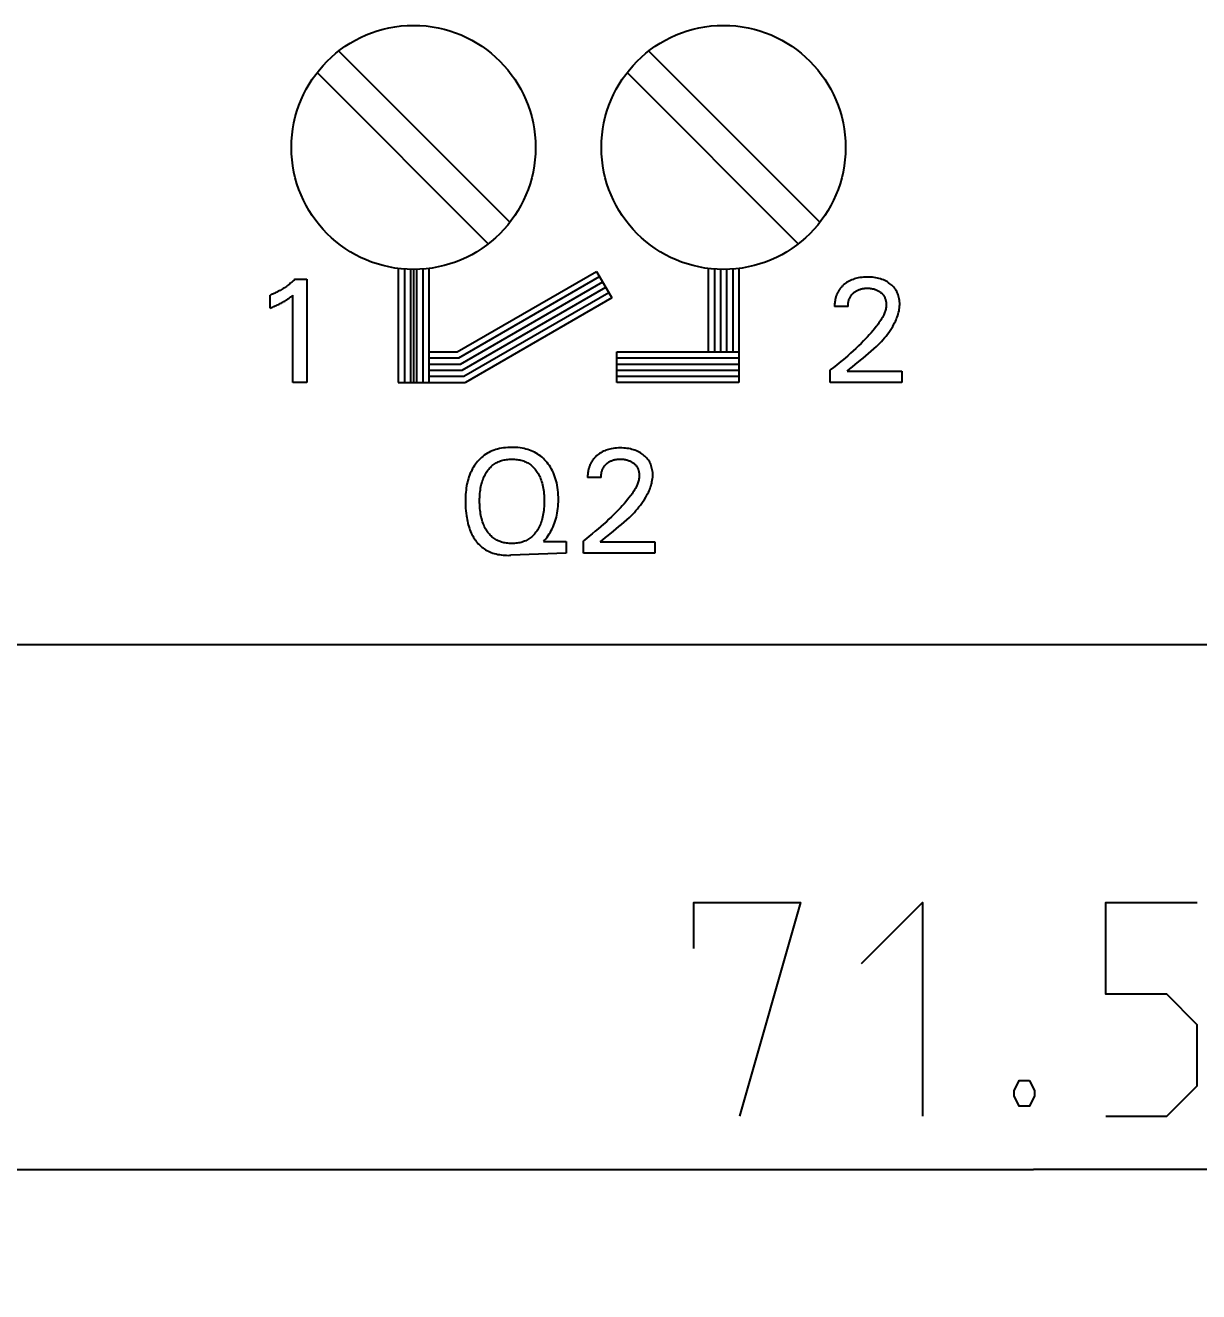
# Model space of a CAD drawing. Extents: x 0 to 420, y 0 to 297.
# Drawn here: x 152.29 to 171.52, y 147.87 to 168.62 of the extents above; entities that cross this region are included whole.
import ezdxf

# ---------------------------------------------------------------- set-up
doc = ezdxf.new("R2010")
doc.units = 0
doc.header["$LTSCALE"] = 23.1
doc.layers.get('0').update_dxf_attribs({"linetype": 'CONTINUOUS'})
doc.layers.add('10000_FRONT', color=7, linetype='CONTINUOUS')
doc.layers.add('10100_DIM_FRONT', color=7, linetype='CONTINUOUS')
doc.dimstyles.get("Standard").update_dxf_attribs({"dimtxt": 2.5, "dimasz": 2.5, "dimexe": 1.25, "dimexo": 0.625, "dimtad": 1, "dimcen": 2.5, "dimazin": 3, "dimtfac": 1, "dimtmove": 0, "dimatfit": 3})

# ---------------------------------------------------------------- blocks, each defined once
blk = doc.blocks.new('_FILLED')
at = {"color": 0, "linetype": 'BYBLOCK'}
blk.add_solid([(0, 0), (-1, 0.1429), (-1, -0.1429)], dxfattribs=at)
blk = doc.blocks.new('*D1')
at = {"layer": '10100_DIM_FRONT', "color": 7, "linetype": 'CONTINUOUS'}
for p, q in [((133.06, 159.468), (133.06, 147.868)), ((204.56, 159.468), (204.56, 147.868)), ((133.06, 149.868), (168.81, 149.868)), ((204.56, 149.868), (168.81, 149.868))]:
    blk.add_line(p, q, dxfattribs=at)
at = {"layer": '10100_DIM_FRONT', "color": 7, "linetype": 'CONTINUOUS', "xscale": 3.5, "yscale": 3.5, "zscale": 3.5, "rotation": 180}
blk.add_blockref('_FILLED', (133.06, 149.868), dxfattribs=at)
at = {"layer": '10100_DIM_FRONT', "color": 7, "linetype": 'CONTINUOUS', "xscale": 3.5, "yscale": 3.5, "zscale": 3.5}
blk.add_blockref('_FILLED', (204.56, 149.868), dxfattribs=at)

msp = doc.modelspace()

# ---------------------------------------------------------------- linework, layer by layer
at = {"layer": '10000_FRONT', "color": 7, "linetype": 'CONTINUOUS'}
for p, q in [((160.229, 165.393), (157.425, 168.197)), ((165.309, 165.393), (162.505, 168.197)), ((157.071, 167.844), (159.875, 165.04)), ((162.151, 167.844), (164.955, 165.04)), ((158.4, 164.634), (158.4, 162.768)), ((158.5, 164.634), (158.5, 162.768)), ((158.6, 164.634), (158.6, 162.768)), ((158.65, 164.634), (158.65, 162.768)), ((158.7, 164.634), (158.7, 162.768)), ((158.8, 164.634), (158.8, 162.768)), ((158.9, 164.634), (158.9, 162.768)), ((159.366, 163.268), (161.65, 164.587)), ((161.65, 164.587), (161.9, 164.154)), ((163.48, 164.634), (163.48, 163.268)), ((163.58, 164.621), (163.58, 163.268)), ((163.68, 164.621), (163.68, 163.268)), ((163.78, 164.621), (163.78, 163.268)), ((163.88, 164.621), (163.88, 163.268)), ((163.98, 164.634), (163.98, 162.768)), ((156.583, 164.353), (156.567, 164.341)), ((156.599, 164.365), (156.583, 164.353)), ((156.615, 164.378), (156.599, 164.365)), ((156.631, 164.391), (156.615, 164.378)), ((156.647, 164.404), (156.631, 164.391)), ((156.662, 164.417), (156.647, 164.404)), ((156.678, 164.431), (156.662, 164.417)), ((156.693, 164.445), (156.678, 164.431)), ((156.707, 164.459), (156.693, 164.445)), ((156.707, 164.459), (156.9, 164.459)), ((156.9, 164.459), (156.9, 162.768)), ((159.393, 163.168), (161.7, 164.5)), ((159.42, 163.068), (161.75, 164.414)), ((165.68, 164.349), (165.672, 164.341)), ((165.688, 164.356), (165.68, 164.349)), ((165.696, 164.364), (165.688, 164.356)), ((165.704, 164.371), (165.696, 164.364)), ((165.711, 164.376), (165.704, 164.371)), ((165.717, 164.382), (165.711, 164.376)), ((165.724, 164.387), (165.717, 164.382)), ((165.745, 164.402), (165.724, 164.387)), ((165.766, 164.415), (165.745, 164.402)), ((165.788, 164.428), (165.766, 164.415)), ((165.811, 164.439), (165.788, 164.428)), ((165.831, 164.448), (165.811, 164.439)), ((165.852, 164.456), (165.831, 164.448)), ((165.873, 164.463), (165.852, 164.456)), ((165.894, 164.47), (165.873, 164.463)), ((165.915, 164.475), (165.894, 164.47)), ((165.937, 164.48), (165.915, 164.475)), ((165.966, 164.485), (165.937, 164.48)), ((165.995, 164.489), (165.966, 164.485)), ((166.025, 164.492), (165.995, 164.489)), ((166.054, 164.493), (166.025, 164.492)), ((166.084, 164.494), (166.054, 164.493)), ((166.113, 164.493), (166.084, 164.494)), ((166.141, 164.492), (166.113, 164.493)), ((166.17, 164.49), (166.141, 164.492)), ((166.198, 164.486), (166.17, 164.49)), ((166.227, 164.482), (166.198, 164.486)), ((166.252, 164.477), (166.227, 164.482)), ((166.277, 164.47), (166.252, 164.477)), ((166.302, 164.463), (166.277, 164.47)), ((166.327, 164.455), (166.302, 164.463)), ((166.351, 164.446), (166.327, 164.455)), ((166.373, 164.436), (166.351, 164.446)), ((166.395, 164.425), (166.373, 164.436)), ((166.416, 164.413), (166.395, 164.425)), ((166.436, 164.399), (166.416, 164.413)), ((166.456, 164.385), (166.436, 164.399)), ((166.473, 164.372), (166.456, 164.385)), ((166.489, 164.358), (166.473, 164.372)), ((166.505, 164.343), (166.489, 164.358)), ((156.319, 164.205), (156.3, 164.197)), ((156.3, 163.985), (156.3, 164.197)), ((156.338, 164.213), (156.319, 164.205)), ((156.356, 164.221), (156.338, 164.213)), ((156.375, 164.229), (156.356, 164.221)), ((156.393, 164.238), (156.375, 164.229)), ((156.411, 164.247), (156.393, 164.238)), ((156.429, 164.256), (156.411, 164.247)), ((156.447, 164.266), (156.429, 164.256)), ((156.465, 164.276), (156.447, 164.266)), ((156.482, 164.286), (156.465, 164.276)), ((156.499, 164.297), (156.482, 164.286)), ((156.516, 164.307), (156.499, 164.297)), ((156.533, 164.318), (156.516, 164.307)), ((156.55, 164.33), (156.533, 164.318)), ((156.567, 164.341), (156.55, 164.33)), ((156.591, 164.134), (156.602, 164.141)), ((156.602, 164.141), (156.613, 164.149)), ((156.613, 164.149), (156.625, 164.158)), ((156.625, 164.158), (156.636, 164.167)), ((156.636, 164.167), (156.648, 164.176)), ((156.648, 164.176), (156.66, 164.186)), ((156.66, 164.186), (156.672, 164.196)), ((156.672, 162.768), (156.672, 164.196)), ((159.447, 162.968), (161.8, 164.327)), ((159.473, 162.868), (161.85, 164.241)), ((161.9, 164.154), (159.5, 162.768)), ((165.564, 164.141), (165.562, 164.129)), ((165.567, 164.152), (165.564, 164.141)), ((165.57, 164.163), (165.567, 164.152)), ((165.573, 164.173), (165.57, 164.163)), ((165.577, 164.184), (165.573, 164.173)), ((165.58, 164.194), (165.577, 164.184)), ((165.584, 164.205), (165.58, 164.194)), ((165.588, 164.215), (165.584, 164.205)), ((165.593, 164.225), (165.588, 164.215)), ((165.597, 164.235), (165.593, 164.225)), ((165.602, 164.244), (165.597, 164.235)), ((165.607, 164.254), (165.602, 164.244)), ((165.613, 164.264), (165.607, 164.254)), ((165.619, 164.273), (165.613, 164.264)), ((165.624, 164.282), (165.619, 164.273)), ((165.631, 164.291), (165.624, 164.282)), ((165.637, 164.3), (165.631, 164.291)), ((165.644, 164.308), (165.637, 164.3)), ((165.651, 164.317), (165.644, 164.308)), ((165.658, 164.325), (165.651, 164.317)), ((165.665, 164.333), (165.658, 164.325)), ((165.672, 164.341), (165.665, 164.333)), ((165.79, 164.129), (165.794, 164.139)), ((165.794, 164.139), (165.798, 164.149)), ((165.798, 164.149), (165.803, 164.16)), ((165.803, 164.16), (165.809, 164.169)), ((165.809, 164.169), (165.814, 164.179)), ((165.814, 164.179), (165.821, 164.188)), ((165.821, 164.188), (165.827, 164.197)), ((165.827, 164.197), (165.834, 164.206)), ((165.834, 164.206), (165.841, 164.214)), ((165.841, 164.214), (165.849, 164.222)), ((165.849, 164.222), (165.857, 164.23)), ((165.857, 164.23), (165.865, 164.237)), ((165.865, 164.237), (165.873, 164.244)), ((165.873, 164.244), (165.882, 164.251)), ((165.882, 164.251), (165.891, 164.258)), ((165.891, 164.258), (165.901, 164.264)), ((165.901, 164.264), (165.91, 164.269)), ((165.91, 164.269), (165.92, 164.275)), ((165.92, 164.275), (165.93, 164.28)), ((165.93, 164.28), (165.941, 164.284)), ((165.941, 164.284), (165.952, 164.289)), ((165.952, 164.289), (165.963, 164.292)), ((165.963, 164.292), (165.974, 164.296)), ((165.974, 164.296), (165.985, 164.299)), ((165.985, 164.299), (165.996, 164.302)), ((165.996, 164.302), (166.008, 164.304)), ((166.008, 164.304), (166.021, 164.306)), ((166.021, 164.306), (166.033, 164.308)), ((166.033, 164.308), (166.046, 164.309)), ((166.046, 164.309), (166.058, 164.31)), ((166.058, 164.31), (166.071, 164.31)), ((166.071, 164.31), (166.084, 164.311)), ((166.084, 164.311), (166.098, 164.31)), ((166.098, 164.31), (166.112, 164.31)), ((166.112, 164.31), (166.127, 164.309)), ((166.127, 164.309), (166.141, 164.307)), ((166.141, 164.307), (166.155, 164.305)), ((166.155, 164.305), (166.169, 164.303)), ((166.169, 164.303), (166.18, 164.301)), ((166.18, 164.301), (166.191, 164.298)), ((166.191, 164.298), (166.202, 164.295)), ((166.202, 164.295), (166.212, 164.292)), ((166.212, 164.292), (166.223, 164.288)), ((166.223, 164.288), (166.233, 164.284)), ((166.233, 164.284), (166.243, 164.28)), ((166.243, 164.28), (166.254, 164.275)), ((166.254, 164.275), (166.265, 164.269)), ((166.265, 164.269), (166.276, 164.263)), ((166.276, 164.263), (166.286, 164.256)), ((166.286, 164.256), (166.296, 164.249)), ((166.296, 164.249), (166.305, 164.242)), ((166.305, 164.242), (166.314, 164.235)), ((166.314, 164.235), (166.322, 164.228)), ((166.322, 164.228), (166.329, 164.22)), ((166.329, 164.22), (166.337, 164.212)), ((166.337, 164.212), (166.344, 164.204)), ((166.344, 164.204), (166.35, 164.195)), ((166.35, 164.195), (166.356, 164.186)), ((166.356, 164.186), (166.362, 164.177)), ((166.362, 164.177), (166.367, 164.167)), ((166.367, 164.167), (166.372, 164.158)), ((166.372, 164.158), (166.376, 164.148)), ((166.376, 164.148), (166.38, 164.137)), ((166.38, 164.137), (166.384, 164.127)), ((166.519, 164.327), (166.505, 164.343)), ((166.533, 164.311), (166.519, 164.327)), ((166.546, 164.294), (166.533, 164.311)), ((166.557, 164.276), (166.546, 164.294)), ((166.568, 164.258), (166.557, 164.276)), ((166.577, 164.239), (166.568, 164.258)), ((166.586, 164.22), (166.577, 164.239)), ((166.593, 164.2), (166.586, 164.22)), ((166.6, 164.18), (166.593, 164.2)), ((166.605, 164.157), (166.6, 164.18)), ((166.61, 164.135), (166.605, 164.157)), ((156.3, 163.985), (156.321, 163.994)), ((156.321, 163.994), (156.342, 164.002)), ((156.342, 164.002), (156.363, 164.011)), ((156.363, 164.011), (156.384, 164.02)), ((156.384, 164.02), (156.405, 164.029)), ((156.405, 164.029), (156.42, 164.036)), ((156.42, 164.036), (156.435, 164.043)), ((156.435, 164.043), (156.45, 164.051)), ((156.45, 164.051), (156.465, 164.058)), ((156.465, 164.058), (156.48, 164.066)), ((156.48, 164.066), (156.495, 164.074)), ((156.495, 164.074), (156.51, 164.082)), ((156.51, 164.082), (156.525, 164.091)), ((156.525, 164.091), (156.54, 164.1)), ((156.54, 164.1), (156.555, 164.109)), ((156.555, 164.109), (156.57, 164.119)), ((156.57, 164.119), (156.581, 164.126)), ((156.581, 164.126), (156.591, 164.134)), ((165.551, 164.045), (165.55, 164.033)), ((165.55, 164.033), (165.55, 164.021)), ((165.55, 164.021), (165.55, 164.009)), ((165.77, 164.009), (165.55, 164.009)), ((165.552, 164.069), (165.551, 164.057)), ((165.551, 164.057), (165.551, 164.045)), ((165.554, 164.081), (165.552, 164.069)), ((165.555, 164.093), (165.554, 164.081)), ((165.557, 164.105), (165.555, 164.093)), ((165.559, 164.117), (165.557, 164.105)), ((165.562, 164.129), (165.559, 164.117)), ((165.77, 164.009), (165.771, 164.022)), ((165.771, 164.034), (165.772, 164.047)), ((165.771, 164.022), (165.771, 164.034)), ((165.772, 164.047), (165.773, 164.059)), ((165.773, 164.059), (165.775, 164.071)), ((165.775, 164.071), (165.777, 164.084)), ((165.777, 164.084), (165.78, 164.096)), ((165.78, 164.096), (165.783, 164.107)), ((165.783, 164.107), (165.786, 164.118)), ((165.786, 164.118), (165.79, 164.129)), ((166.38, 163.937), (166.374, 163.922)), ((166.384, 163.953), (166.38, 163.937)), ((166.384, 164.127), (166.387, 164.117)), ((166.388, 163.969), (166.384, 163.953)), ((166.387, 164.117), (166.39, 164.105)), ((166.392, 163.985), (166.388, 163.969)), ((166.39, 164.105), (166.392, 164.093)), ((166.392, 164.093), (166.394, 164.081)), ((166.394, 164.001), (166.392, 163.985)), ((166.394, 164.081), (166.396, 164.069)), ((166.396, 164.017), (166.394, 164.001)), ((166.396, 164.069), (166.397, 164.057)), ((166.397, 164.033), (166.396, 164.017)), ((166.397, 164.057), (166.397, 164.045)), ((166.397, 164.045), (166.397, 164.033)), ((166.6, 163.914), (166.606, 163.94)), ((166.606, 163.94), (166.611, 163.965)), ((166.614, 164.112), (166.61, 164.135)), ((166.611, 163.965), (166.614, 163.991)), ((166.616, 164.089), (166.614, 164.112)), ((166.614, 163.991), (166.616, 164.017)), ((166.617, 164.066), (166.616, 164.089)), ((166.616, 164.017), (166.617, 164.043)), ((166.617, 164.043), (166.617, 164.066)), ((166.263, 163.722), (166.248, 163.701)), ((166.278, 163.743), (166.263, 163.722)), ((166.292, 163.764), (166.278, 163.743)), ((166.306, 163.785), (166.292, 163.764)), ((166.32, 163.807), (166.306, 163.785)), ((166.333, 163.83), (166.32, 163.807)), ((166.345, 163.852), (166.333, 163.83)), ((166.356, 163.876), (166.345, 163.852)), ((166.362, 163.891), (166.356, 163.876)), ((166.369, 163.906), (166.362, 163.891)), ((166.374, 163.922), (166.369, 163.906)), ((166.522, 163.719), (166.534, 163.742)), ((166.534, 163.742), (166.546, 163.766)), ((166.546, 163.766), (166.557, 163.79)), ((166.557, 163.79), (166.567, 163.814)), ((166.567, 163.814), (166.577, 163.839)), ((166.577, 163.839), (166.585, 163.864)), ((166.585, 163.864), (166.593, 163.889)), ((166.593, 163.889), (166.6, 163.914)), ((166.117, 163.545), (166.087, 163.512)), ((166.147, 163.578), (166.117, 163.545)), ((166.176, 163.612), (166.147, 163.578)), ((166.204, 163.646), (166.176, 163.612)), ((166.232, 163.681), (166.204, 163.646)), ((166.248, 163.701), (166.232, 163.681)), ((166.368, 163.496), (166.393, 163.526)), ((166.393, 163.526), (166.417, 163.556)), ((166.417, 163.556), (166.44, 163.587)), ((166.44, 163.587), (166.462, 163.619)), ((166.462, 163.619), (166.483, 163.651)), ((166.483, 163.651), (166.503, 163.685)), ((166.503, 163.685), (166.522, 163.719)), ((165.9, 163.325), (165.857, 163.285)), ((165.943, 163.365), (165.9, 163.325)), ((165.985, 163.406), (165.943, 163.365)), ((166.026, 163.448), (165.985, 163.406)), ((166.057, 163.48), (166.026, 163.448)), ((166.087, 163.512), (166.057, 163.48)), ((166.151, 163.278), (166.193, 163.316)), ((166.193, 163.316), (166.235, 163.356)), ((166.235, 163.356), (166.263, 163.383)), ((166.263, 163.383), (166.29, 163.41)), ((166.29, 163.41), (166.317, 163.438)), ((166.317, 163.438), (166.343, 163.467)), ((166.343, 163.467), (166.368, 163.496)), ((158.9, 163.268), (159.366, 163.268)), ((158.9, 163.168), (159.393, 163.168)), ((161.98, 162.768), (161.98, 163.268)), ((161.98, 163.268), (163.98, 163.268)), ((161.98, 163.168), (163.98, 163.168)), ((165.675, 163.127), (165.627, 163.087)), ((165.721, 163.166), (165.675, 163.127)), ((165.767, 163.205), (165.721, 163.166)), ((165.812, 163.245), (165.767, 163.205)), ((165.857, 163.285), (165.812, 163.245)), ((165.887, 163.06), (165.975, 163.131)), ((165.975, 163.131), (166.02, 163.167)), ((166.02, 163.167), (166.064, 163.204)), ((166.064, 163.204), (166.108, 163.241)), ((166.108, 163.241), (166.151, 163.278)), ((158.9, 163.068), (159.42, 163.068)), ((158.9, 162.968), (159.447, 162.968)), ((161.98, 163.068), (163.98, 163.068)), ((161.98, 162.968), (163.98, 162.968)), ((165.53, 163.01), (165.48, 162.972)), ((165.48, 162.768), (165.48, 162.972)), ((165.579, 163.048), (165.53, 163.01)), ((165.627, 163.087), (165.579, 163.048)), ((165.757, 162.954), (165.8, 162.989)), ((165.757, 162.954), (166.652, 162.954)), ((165.8, 162.989), (165.843, 163.025)), ((165.843, 163.025), (165.887, 163.06)), ((166.652, 162.954), (166.652, 162.768)), ((156.9, 162.768), (156.672, 162.768)), ((158.4, 162.768), (159.5, 162.768)), ((158.9, 162.868), (159.473, 162.868)), ((161.98, 162.868), (163.98, 162.868)), ((163.98, 162.768), (161.98, 162.768)), ((166.652, 162.768), (165.48, 162.768)), ((159.969, 161.656), (159.941, 161.645)), ((159.998, 161.666), (159.969, 161.656)), ((160.027, 161.674), (159.998, 161.666)), ((160.06, 161.682), (160.027, 161.674)), ((160.093, 161.688), (160.06, 161.682)), ((160.127, 161.694), (160.093, 161.688)), ((160.16, 161.697), (160.127, 161.694)), ((160.194, 161.7), (160.16, 161.697)), ((160.228, 161.702), (160.194, 161.7)), ((160.262, 161.702), (160.228, 161.702)), ((160.295, 161.702), (160.262, 161.702)), ((160.328, 161.7), (160.295, 161.702)), ((160.362, 161.698), (160.328, 161.7)), ((160.395, 161.694), (160.362, 161.698)), ((160.428, 161.689), (160.395, 161.694)), ((160.461, 161.683), (160.428, 161.689)), ((160.493, 161.675), (160.461, 161.683)), ((160.522, 161.667), (160.493, 161.675)), ((160.551, 161.657), (160.522, 161.667)), ((160.579, 161.647), (160.551, 161.657)), ((160.606, 161.635), (160.579, 161.647)), ((161.783, 161.648), (161.763, 161.639)), ((161.804, 161.656), (161.783, 161.648)), ((161.825, 161.663), (161.804, 161.656)), ((161.846, 161.67), (161.825, 161.663)), ((161.868, 161.675), (161.846, 161.67)), ((161.89, 161.68), (161.868, 161.675)), ((161.919, 161.685), (161.89, 161.68)), ((161.948, 161.689), (161.919, 161.685)), ((161.977, 161.692), (161.948, 161.689)), ((162.007, 161.693), (161.977, 161.692)), ((162.036, 161.694), (162.007, 161.693)), ((162.065, 161.693), (162.036, 161.694)), ((162.094, 161.692), (162.065, 161.693)), ((162.122, 161.69), (162.094, 161.692)), ((162.151, 161.686), (162.122, 161.69)), ((162.179, 161.682), (162.151, 161.686)), ((162.205, 161.677), (162.179, 161.682)), ((162.23, 161.67), (162.205, 161.677)), ((162.255, 161.663), (162.23, 161.67)), ((162.279, 161.655), (162.255, 161.663)), ((162.303, 161.646), (162.279, 161.655)), ((159.681, 161.449), (159.664, 161.427)), ((159.7, 161.472), (159.681, 161.449)), ((159.72, 161.494), (159.7, 161.472)), ((159.741, 161.515), (159.72, 161.494)), ((159.763, 161.536), (159.741, 161.515)), ((159.785, 161.555), (159.763, 161.536)), ((159.809, 161.573), (159.785, 161.555)), ((159.834, 161.59), (159.809, 161.573)), ((159.86, 161.606), (159.834, 161.59)), ((159.886, 161.62), (159.86, 161.606)), ((159.913, 161.633), (159.886, 161.62)), ((159.941, 161.645), (159.913, 161.633)), ((159.986, 161.437), (160.002, 161.447)), ((160.002, 161.447), (160.02, 161.457)), ((160.02, 161.457), (160.037, 161.465)), ((160.037, 161.465), (160.055, 161.473)), ((160.055, 161.473), (160.073, 161.48)), ((160.073, 161.48), (160.092, 161.486)), ((160.092, 161.486), (160.112, 161.492)), ((160.112, 161.492), (160.133, 161.497)), ((160.133, 161.497), (160.154, 161.501)), ((160.154, 161.501), (160.176, 161.504)), ((160.176, 161.504), (160.197, 161.506)), ((160.197, 161.506), (160.219, 161.508)), ((160.219, 161.508), (160.24, 161.509)), ((160.24, 161.509), (160.262, 161.509)), ((160.262, 161.509), (160.283, 161.509)), ((160.283, 161.509), (160.305, 161.508)), ((160.305, 161.508), (160.326, 161.506)), ((160.326, 161.506), (160.348, 161.504)), ((160.348, 161.504), (160.369, 161.501)), ((160.369, 161.501), (160.39, 161.497)), ((160.39, 161.497), (160.411, 161.492)), ((160.411, 161.492), (160.432, 161.486)), ((160.432, 161.486), (160.451, 161.48)), ((160.451, 161.48), (160.469, 161.473)), ((160.469, 161.473), (160.487, 161.465)), ((160.487, 161.465), (160.504, 161.457)), ((160.504, 161.457), (160.522, 161.447)), ((160.522, 161.447), (160.538, 161.437)), ((160.634, 161.622), (160.606, 161.635)), ((160.66, 161.608), (160.634, 161.622)), ((160.686, 161.593), (160.66, 161.608)), ((160.71, 161.577), (160.686, 161.593)), ((160.734, 161.559), (160.71, 161.577)), ((160.757, 161.54), (160.734, 161.559)), ((160.778, 161.521), (160.757, 161.54)), ((160.799, 161.5), (160.778, 161.521)), ((160.82, 161.479), (160.799, 161.5)), ((160.839, 161.456), (160.82, 161.479)), ((160.859, 161.43), (160.839, 161.456)), ((161.555, 161.444), (161.55, 161.435)), ((161.56, 161.454), (161.555, 161.444)), ((161.565, 161.464), (161.56, 161.454)), ((161.571, 161.473), (161.565, 161.464)), ((161.577, 161.482), (161.571, 161.473)), ((161.583, 161.491), (161.577, 161.482)), ((161.59, 161.5), (161.583, 161.491)), ((161.596, 161.508), (161.59, 161.5)), ((161.603, 161.517), (161.596, 161.508)), ((161.61, 161.525), (161.603, 161.517)), ((161.617, 161.533), (161.61, 161.525)), ((161.625, 161.541), (161.617, 161.533)), ((161.633, 161.549), (161.625, 161.541)), ((161.64, 161.556), (161.633, 161.549)), ((161.649, 161.564), (161.64, 161.556)), ((161.657, 161.571), (161.649, 161.564)), ((161.663, 161.576), (161.657, 161.571)), ((161.67, 161.582), (161.663, 161.576)), ((161.677, 161.587), (161.67, 161.582)), ((161.697, 161.602), (161.677, 161.587)), ((161.718, 161.615), (161.697, 161.602)), ((161.741, 161.628), (161.718, 161.615)), ((161.763, 161.639), (161.741, 161.628)), ((161.817, 161.437), (161.826, 161.444)), ((161.826, 161.444), (161.835, 161.451)), ((161.835, 161.451), (161.844, 161.458)), ((161.844, 161.458), (161.853, 161.464)), ((161.853, 161.464), (161.863, 161.469)), ((161.863, 161.469), (161.873, 161.475)), ((161.873, 161.475), (161.883, 161.48)), ((161.883, 161.48), (161.894, 161.484)), ((161.894, 161.484), (161.904, 161.489)), ((161.904, 161.489), (161.915, 161.492)), ((161.915, 161.492), (161.926, 161.496)), ((161.926, 161.496), (161.937, 161.499)), ((161.937, 161.499), (161.948, 161.502)), ((161.948, 161.502), (161.961, 161.504)), ((161.961, 161.504), (161.973, 161.506)), ((161.973, 161.506), (161.986, 161.508)), ((161.986, 161.508), (161.998, 161.509)), ((161.998, 161.509), (162.011, 161.51)), ((162.011, 161.51), (162.024, 161.51)), ((162.024, 161.51), (162.036, 161.511)), ((162.036, 161.511), (162.051, 161.51)), ((162.051, 161.51), (162.065, 161.51)), ((162.065, 161.51), (162.079, 161.509)), ((162.079, 161.509), (162.094, 161.507)), ((162.094, 161.507), (162.108, 161.505)), ((162.108, 161.505), (162.122, 161.503)), ((162.122, 161.503), (162.133, 161.501)), ((162.133, 161.501), (162.144, 161.498)), ((162.144, 161.498), (162.154, 161.495)), ((162.154, 161.495), (162.165, 161.492)), ((162.165, 161.492), (162.175, 161.488)), ((162.175, 161.488), (162.186, 161.484)), ((162.186, 161.484), (162.196, 161.48)), ((162.196, 161.48), (162.207, 161.475)), ((162.207, 161.475), (162.218, 161.469)), ((162.218, 161.469), (162.228, 161.463)), ((162.228, 161.463), (162.238, 161.456)), ((162.238, 161.456), (162.248, 161.449)), ((162.248, 161.449), (162.258, 161.442)), ((162.258, 161.442), (162.266, 161.435)), ((162.326, 161.636), (162.303, 161.646)), ((162.347, 161.625), (162.326, 161.636)), ((162.368, 161.613), (162.347, 161.625)), ((162.389, 161.599), (162.368, 161.613)), ((162.409, 161.585), (162.389, 161.599)), ((162.425, 161.572), (162.409, 161.585)), ((162.442, 161.558), (162.425, 161.572)), ((162.457, 161.543), (162.442, 161.558)), ((162.472, 161.527), (162.457, 161.543)), ((162.485, 161.511), (162.472, 161.527)), ((162.498, 161.494), (162.485, 161.511)), ((162.51, 161.476), (162.498, 161.494)), ((162.52, 161.458), (162.51, 161.476)), ((162.53, 161.439), (162.52, 161.458)), ((162.538, 161.42), (162.53, 161.439)), ((159.569, 161.25), (159.558, 161.221)), ((159.58, 161.278), (159.569, 161.25)), ((159.592, 161.304), (159.58, 161.278)), ((159.605, 161.33), (159.592, 161.304)), ((159.618, 161.355), (159.605, 161.33)), ((159.632, 161.379), (159.618, 161.355)), ((159.648, 161.403), (159.632, 161.379)), ((159.664, 161.427), (159.648, 161.403)), ((159.801, 161.212), (159.811, 161.234)), ((159.811, 161.234), (159.822, 161.255)), ((159.822, 161.255), (159.834, 161.277)), ((159.834, 161.277), (159.847, 161.297)), ((159.847, 161.297), (159.858, 161.314)), ((159.858, 161.314), (159.87, 161.33)), ((159.87, 161.33), (159.882, 161.346)), ((159.882, 161.346), (159.895, 161.361)), ((159.895, 161.361), (159.909, 161.375)), ((159.909, 161.375), (159.923, 161.389)), ((159.923, 161.389), (159.938, 161.403)), ((159.938, 161.403), (159.954, 161.415)), ((159.954, 161.415), (159.969, 161.427)), ((159.969, 161.427), (159.986, 161.437)), ((160.538, 161.437), (160.555, 161.427)), ((160.555, 161.427), (160.571, 161.415)), ((160.571, 161.415), (160.586, 161.403)), ((160.586, 161.403), (160.601, 161.389)), ((160.601, 161.389), (160.615, 161.375)), ((160.615, 161.375), (160.629, 161.361)), ((160.629, 161.361), (160.642, 161.346)), ((160.642, 161.346), (160.654, 161.33)), ((160.654, 161.33), (160.666, 161.314)), ((160.666, 161.314), (160.677, 161.297)), ((160.677, 161.297), (160.69, 161.277)), ((160.69, 161.277), (160.702, 161.255)), ((160.702, 161.255), (160.713, 161.234)), ((160.713, 161.234), (160.723, 161.212)), ((160.878, 161.403), (160.859, 161.43)), ((160.896, 161.376), (160.878, 161.403)), ((160.912, 161.347), (160.896, 161.376)), ((160.928, 161.318), (160.912, 161.347)), ((160.942, 161.288), (160.928, 161.318)), ((160.955, 161.255), (160.942, 161.288)), ((160.968, 161.222), (160.955, 161.255)), ((161.504, 161.257), (161.503, 161.245)), ((161.503, 161.245), (161.503, 161.233)), ((161.503, 161.233), (161.503, 161.221)), ((161.505, 161.269), (161.504, 161.257)), ((161.506, 161.281), (161.505, 161.269)), ((161.508, 161.293), (161.506, 161.281)), ((161.51, 161.305), (161.508, 161.293)), ((161.512, 161.317), (161.51, 161.305)), ((161.514, 161.329), (161.512, 161.317)), ((161.517, 161.341), (161.514, 161.329)), ((161.52, 161.352), (161.517, 161.341)), ((161.523, 161.363), (161.52, 161.352)), ((161.526, 161.373), (161.523, 161.363)), ((161.529, 161.384), (161.526, 161.373)), ((161.533, 161.394), (161.529, 161.384)), ((161.537, 161.405), (161.533, 161.394)), ((161.541, 161.415), (161.537, 161.405)), ((161.545, 161.425), (161.541, 161.415)), ((161.55, 161.435), (161.545, 161.425)), ((161.723, 161.222), (161.724, 161.234)), ((161.724, 161.234), (161.725, 161.247)), ((161.725, 161.247), (161.726, 161.259)), ((161.726, 161.259), (161.728, 161.271)), ((161.728, 161.271), (161.73, 161.284)), ((161.73, 161.284), (161.733, 161.296)), ((161.733, 161.296), (161.735, 161.307)), ((161.735, 161.307), (161.739, 161.318)), ((161.739, 161.318), (161.742, 161.329)), ((161.742, 161.329), (161.746, 161.339)), ((161.746, 161.339), (161.751, 161.349)), ((161.751, 161.349), (161.756, 161.36)), ((161.756, 161.36), (161.761, 161.369)), ((161.761, 161.369), (161.767, 161.379)), ((161.767, 161.379), (161.773, 161.388)), ((161.773, 161.388), (161.78, 161.397)), ((161.78, 161.397), (161.786, 161.406)), ((161.786, 161.406), (161.794, 161.414)), ((161.794, 161.414), (161.801, 161.422)), ((161.801, 161.422), (161.809, 161.43)), ((161.809, 161.43), (161.817, 161.437)), ((162.266, 161.435), (162.274, 161.428)), ((162.274, 161.428), (162.282, 161.42)), ((162.282, 161.42), (162.289, 161.412)), ((162.289, 161.412), (162.296, 161.404)), ((162.296, 161.404), (162.303, 161.395)), ((162.303, 161.395), (162.309, 161.386)), ((162.309, 161.386), (162.315, 161.377)), ((162.315, 161.377), (162.32, 161.367)), ((162.32, 161.367), (162.325, 161.358)), ((162.325, 161.358), (162.329, 161.348)), ((162.329, 161.348), (162.333, 161.337)), ((162.333, 161.337), (162.336, 161.327)), ((162.336, 161.327), (162.339, 161.317)), ((162.339, 161.317), (162.342, 161.305)), ((162.342, 161.305), (162.345, 161.293)), ((162.345, 161.293), (162.347, 161.281)), ((162.347, 161.281), (162.348, 161.269)), ((162.348, 161.269), (162.349, 161.257)), ((162.349, 161.257), (162.35, 161.245)), ((162.35, 161.233), (162.349, 161.217)), ((162.35, 161.245), (162.35, 161.233)), ((162.546, 161.4), (162.538, 161.42)), ((162.552, 161.38), (162.546, 161.4)), ((162.558, 161.357), (162.552, 161.38)), ((162.563, 161.335), (162.558, 161.357)), ((162.566, 161.312), (162.563, 161.335)), ((162.569, 161.289), (162.566, 161.312)), ((162.57, 161.266), (162.569, 161.289)), ((162.569, 161.217), (162.57, 161.243)), ((162.57, 161.243), (162.57, 161.266)), ((159.515, 161.037), (159.51, 161.003)), ((159.52, 161.072), (159.515, 161.037)), ((159.526, 161.102), (159.52, 161.072)), ((159.533, 161.132), (159.526, 161.102)), ((159.54, 161.162), (159.533, 161.132)), ((159.549, 161.192), (159.54, 161.162)), ((159.558, 161.221), (159.549, 161.192)), ((159.745, 161.009), (159.75, 161.036)), ((159.75, 161.036), (159.755, 161.062)), ((159.755, 161.062), (159.761, 161.089)), ((159.761, 161.089), (159.767, 161.115)), ((159.767, 161.115), (159.775, 161.141)), ((159.775, 161.141), (159.784, 161.166)), ((159.784, 161.166), (159.792, 161.189)), ((159.792, 161.189), (159.801, 161.212)), ((160.723, 161.212), (160.732, 161.189)), ((160.732, 161.189), (160.741, 161.166)), ((160.741, 161.166), (160.749, 161.141)), ((160.749, 161.141), (160.757, 161.115)), ((160.757, 161.115), (160.764, 161.089)), ((160.764, 161.089), (160.77, 161.062)), ((160.77, 161.062), (160.775, 161.036)), ((160.775, 161.036), (160.779, 161.009)), ((160.979, 161.188), (160.968, 161.222)), ((160.988, 161.154), (160.979, 161.188)), ((160.996, 161.119), (160.988, 161.154)), ((161.004, 161.084), (160.996, 161.119)), ((161.01, 161.045), (161.004, 161.084)), ((161.016, 161.005), (161.01, 161.045)), ((161.503, 161.221), (161.503, 161.209)), ((161.723, 161.209), (161.503, 161.209)), ((161.723, 161.209), (161.723, 161.222)), ((162.285, 161.03), (162.272, 161.007)), ((162.297, 161.052), (162.285, 161.03)), ((162.308, 161.076), (162.297, 161.052)), ((162.315, 161.091), (162.308, 161.076)), ((162.321, 161.106), (162.315, 161.091)), ((162.327, 161.122), (162.321, 161.106)), ((162.332, 161.137), (162.327, 161.122)), ((162.337, 161.153), (162.332, 161.137)), ((162.341, 161.169), (162.337, 161.153)), ((162.344, 161.185), (162.341, 161.169)), ((162.347, 161.201), (162.344, 161.185)), ((162.349, 161.217), (162.347, 161.201)), ((162.52, 161.014), (162.529, 161.039)), ((162.529, 161.039), (162.538, 161.064)), ((162.538, 161.064), (162.546, 161.089)), ((162.546, 161.089), (162.553, 161.114)), ((162.553, 161.114), (162.558, 161.14)), ((162.558, 161.14), (162.563, 161.165)), ((162.563, 161.165), (162.567, 161.191)), ((162.567, 161.191), (162.569, 161.217)), ((159.501, 160.864), (159.5, 160.829)), ((159.5, 160.829), (159.5, 160.788)), ((159.502, 160.898), (159.501, 160.864)), ((159.504, 160.933), (159.502, 160.898)), ((159.506, 160.968), (159.504, 160.933)), ((159.51, 161.003), (159.506, 160.968)), ((159.733, 160.857), (159.734, 160.887)), ((159.733, 160.826), (159.733, 160.857)), ((159.733, 160.795), (159.733, 160.826)), ((159.734, 160.887), (159.736, 160.918)), ((159.736, 160.918), (159.738, 160.948)), ((159.738, 160.948), (159.741, 160.979)), ((159.741, 160.979), (159.745, 161.009)), ((160.779, 161.009), (160.783, 160.979)), ((160.783, 160.979), (160.786, 160.948)), ((160.786, 160.948), (160.789, 160.918)), ((160.789, 160.918), (160.79, 160.887)), ((160.79, 160.887), (160.791, 160.857)), ((160.791, 160.857), (160.792, 160.826)), ((160.792, 160.826), (160.791, 160.795)), ((161.02, 160.965), (161.016, 161.005)), ((161.022, 160.926), (161.02, 160.965)), ((161.024, 160.886), (161.022, 160.926)), ((161.024, 160.846), (161.024, 160.886)), ((161.024, 160.809), (161.024, 160.846)), ((162.157, 160.846), (162.129, 160.812)), ((162.185, 160.881), (162.157, 160.846)), ((162.2, 160.901), (162.185, 160.881)), ((162.216, 160.922), (162.2, 160.901)), ((162.231, 160.943), (162.216, 160.922)), ((162.245, 160.964), (162.231, 160.943)), ((162.259, 160.985), (162.245, 160.964)), ((162.272, 161.007), (162.259, 160.985)), ((162.392, 160.787), (162.414, 160.819)), ((162.414, 160.819), (162.435, 160.851)), ((162.435, 160.851), (162.455, 160.885)), ((162.455, 160.885), (162.474, 160.919)), ((162.474, 160.919), (162.487, 160.942)), ((162.487, 160.942), (162.498, 160.966)), ((162.498, 160.966), (162.509, 160.99)), ((162.509, 160.99), (162.52, 161.014)), ((159.5, 160.788), (159.502, 160.746)), ((159.502, 160.746), (159.504, 160.705)), ((159.504, 160.705), (159.507, 160.664)), ((159.507, 160.664), (159.511, 160.623)), ((159.511, 160.623), (159.517, 160.583)), ((159.734, 160.764), (159.733, 160.795)), ((159.736, 160.733), (159.734, 160.764)), ((159.738, 160.702), (159.736, 160.733)), ((159.741, 160.671), (159.738, 160.702)), ((159.745, 160.64), (159.741, 160.671)), ((159.749, 160.613), (159.745, 160.64)), ((159.754, 160.586), (159.749, 160.613)), ((160.775, 160.613), (160.77, 160.586)), ((160.779, 160.64), (160.775, 160.613)), ((160.783, 160.671), (160.779, 160.64)), ((160.786, 160.702), (160.783, 160.671)), ((160.789, 160.733), (160.786, 160.702)), ((160.79, 160.764), (160.789, 160.733)), ((160.791, 160.795), (160.79, 160.764)), ((160.999, 160.591), (161.006, 160.627)), ((161.006, 160.627), (161.012, 160.663)), ((161.012, 160.663), (161.016, 160.7)), ((161.016, 160.7), (161.02, 160.736)), ((161.02, 160.736), (161.022, 160.772)), ((161.022, 160.772), (161.024, 160.809)), ((161.978, 160.648), (161.937, 160.606)), ((162.009, 160.68), (161.978, 160.648)), ((162.04, 160.712), (162.009, 160.68)), ((162.07, 160.745), (162.04, 160.712)), ((162.1, 160.778), (162.07, 160.745)), ((162.129, 160.812), (162.1, 160.778)), ((162.215, 160.583), (162.243, 160.61)), ((162.243, 160.61), (162.269, 160.638)), ((162.269, 160.638), (162.295, 160.667)), ((162.295, 160.667), (162.321, 160.696)), ((162.321, 160.696), (162.345, 160.726)), ((162.345, 160.726), (162.369, 160.756)), ((162.369, 160.756), (162.392, 160.787)), ((159.517, 160.583), (159.521, 160.552)), ((159.521, 160.552), (159.527, 160.522)), ((159.527, 160.522), (159.533, 160.492)), ((159.533, 160.492), (159.54, 160.463)), ((159.54, 160.463), (159.548, 160.433)), ((159.548, 160.433), (159.556, 160.404)), ((159.556, 160.404), (159.566, 160.375)), ((159.76, 160.559), (159.754, 160.586)), ((159.767, 160.533), (159.76, 160.559)), ((159.774, 160.506), (159.767, 160.533)), ((159.782, 160.48), (159.774, 160.506)), ((159.791, 160.457), (159.782, 160.48)), ((159.8, 160.434), (159.791, 160.457)), ((159.81, 160.412), (159.8, 160.434)), ((159.821, 160.39), (159.81, 160.412)), ((160.715, 160.412), (160.704, 160.389)), ((160.725, 160.434), (160.715, 160.412)), ((160.734, 160.457), (160.725, 160.434)), ((160.742, 160.48), (160.734, 160.457)), ((160.75, 160.506), (160.742, 160.48)), ((160.758, 160.532), (160.75, 160.506)), ((160.764, 160.559), (160.758, 160.532)), ((160.77, 160.586), (160.764, 160.559)), ((160.937, 160.4), (160.95, 160.431)), ((160.95, 160.431), (160.962, 160.463)), ((160.962, 160.463), (160.973, 160.494)), ((160.973, 160.494), (160.983, 160.526)), ((160.983, 160.526), (160.991, 160.559)), ((160.991, 160.559), (160.999, 160.591)), ((161.72, 160.405), (161.674, 160.366)), ((161.765, 160.445), (161.72, 160.405)), ((161.81, 160.485), (161.765, 160.445)), ((161.853, 160.525), (161.81, 160.485)), ((161.895, 160.565), (161.853, 160.525)), ((161.937, 160.606), (161.895, 160.565)), ((161.972, 160.367), (162.016, 160.404)), ((162.016, 160.404), (162.06, 160.441)), ((162.06, 160.441), (162.103, 160.478)), ((162.103, 160.478), (162.146, 160.516)), ((162.146, 160.516), (162.188, 160.556)), ((162.188, 160.556), (162.215, 160.583)), ((159.566, 160.375), (159.575, 160.349)), ((159.575, 160.349), (159.585, 160.324)), ((159.585, 160.324), (159.596, 160.299)), ((159.596, 160.299), (159.608, 160.275)), ((159.608, 160.275), (159.62, 160.251)), ((159.62, 160.251), (159.634, 160.227)), ((159.634, 160.227), (159.648, 160.205)), ((159.648, 160.205), (159.663, 160.183)), ((159.832, 160.368), (159.821, 160.39)), ((159.845, 160.347), (159.832, 160.368)), ((159.848, 160.341), (159.845, 160.347)), ((159.859, 160.325), (159.848, 160.341)), ((159.87, 160.309), (159.859, 160.325)), ((159.882, 160.294), (159.87, 160.309)), ((159.895, 160.279), (159.882, 160.294)), ((159.908, 160.264), (159.895, 160.279)), ((159.922, 160.251), (159.908, 160.264)), ((159.936, 160.237), (159.922, 160.251)), ((159.951, 160.225), (159.936, 160.237)), ((159.967, 160.213), (159.951, 160.225)), ((159.983, 160.202), (159.967, 160.213)), ((160, 160.192), (159.983, 160.202)), ((160.541, 160.202), (160.524, 160.192)), ((160.557, 160.213), (160.541, 160.202)), ((160.573, 160.225), (160.557, 160.213)), ((160.588, 160.238), (160.573, 160.225)), ((160.603, 160.252), (160.588, 160.238)), ((160.618, 160.266), (160.603, 160.252)), ((160.631, 160.281), (160.618, 160.266)), ((160.644, 160.297), (160.631, 160.281)), ((160.657, 160.313), (160.644, 160.297)), ((160.669, 160.33), (160.657, 160.313)), ((160.68, 160.347), (160.669, 160.33)), ((160.692, 160.368), (160.68, 160.347)), ((160.704, 160.389), (160.692, 160.368)), ((160.797, 160.182), (160.818, 160.206)), ((160.818, 160.206), (160.838, 160.232)), ((160.838, 160.232), (160.857, 160.258)), ((160.857, 160.258), (160.875, 160.285)), ((160.875, 160.285), (160.892, 160.313)), ((160.892, 160.313), (160.908, 160.341)), ((160.908, 160.341), (160.923, 160.37)), ((160.923, 160.37), (160.937, 160.4)), ((161.482, 160.21), (161.433, 160.172)), ((161.531, 160.248), (161.482, 160.21)), ((161.58, 160.287), (161.531, 160.248)), ((161.628, 160.327), (161.58, 160.287)), ((161.674, 160.366), (161.628, 160.327)), ((161.752, 160.189), (161.796, 160.225)), ((161.796, 160.225), (161.84, 160.26)), ((161.84, 160.26), (161.928, 160.331)), ((161.928, 160.331), (161.972, 160.367)), ((159.663, 160.183), (159.678, 160.162)), ((159.678, 160.162), (159.695, 160.142)), ((159.695, 160.142), (159.712, 160.123)), ((159.712, 160.123), (159.73, 160.104)), ((159.73, 160.104), (159.749, 160.087)), ((159.749, 160.087), (159.768, 160.07)), ((159.768, 160.07), (159.789, 160.054)), ((159.789, 160.054), (159.81, 160.039)), ((159.81, 160.039), (159.832, 160.025)), ((159.832, 160.025), (159.854, 160.012)), ((159.854, 160.012), (159.877, 160.001)), ((159.877, 160.001), (159.901, 159.99)), ((159.901, 159.99), (159.925, 159.98)), ((160.017, 160.182), (160, 160.192)), ((160.035, 160.173), (160.017, 160.182)), ((160.053, 160.165), (160.035, 160.173)), ((160.071, 160.158), (160.053, 160.165)), ((160.09, 160.152), (160.071, 160.158)), ((160.111, 160.146), (160.09, 160.152)), ((160.132, 160.141), (160.111, 160.146)), ((160.153, 160.136), (160.132, 160.141)), ((160.175, 160.133), (160.153, 160.136)), ((160.196, 160.131), (160.175, 160.133)), ((160.218, 160.129), (160.196, 160.131)), ((160.24, 160.128), (160.218, 160.129)), ((160.262, 160.127), (160.24, 160.128)), ((160.283, 160.128), (160.262, 160.127)), ((160.305, 160.129), (160.283, 160.128)), ((160.327, 160.131), (160.305, 160.129)), ((160.349, 160.133), (160.327, 160.131)), ((160.37, 160.136), (160.349, 160.133)), ((160.391, 160.141), (160.37, 160.136)), ((160.412, 160.146), (160.391, 160.141)), ((160.433, 160.152), (160.412, 160.146)), ((160.452, 160.158), (160.433, 160.152)), ((160.47, 160.165), (160.452, 160.158)), ((160.489, 160.173), (160.47, 160.165)), ((160.506, 160.182), (160.489, 160.173)), ((160.524, 160.192), (160.506, 160.182)), ((160.797, 160.182), (160.778, 160.161)), ((160.778, 160.161), (161.154, 160.161)), ((161.154, 160.161), (161.154, 159.968)), ((161.433, 159.968), (161.433, 160.172)), ((161.71, 160.154), (161.752, 160.189)), ((161.71, 160.154), (162.605, 160.154)), ((162.605, 160.154), (162.605, 159.968)), ((159.925, 159.98), (159.949, 159.971)), ((159.949, 159.971), (159.974, 159.964)), ((159.974, 159.964), (160.002, 159.956)), ((160.002, 159.956), (160.03, 159.95)), ((160.03, 159.95), (160.059, 159.945)), ((160.059, 159.945), (160.088, 159.94)), ((160.088, 159.94), (160.117, 159.937)), ((160.117, 159.937), (160.146, 159.935)), ((160.146, 159.935), (160.175, 159.934)), ((160.175, 159.934), (160.204, 159.933)), ((160.204, 159.933), (160.226, 159.934)), ((160.226, 159.934), (160.245, 159.934)), ((161.154, 159.968), (160.245, 159.934)), ((162.605, 159.968), (161.433, 159.968)), ((203.56, 158.468), (134.06, 158.468))]:
    msp.add_line(p, q, dxfattribs=at)
for centre in [(158.65, 166.618), (163.73, 166.618)]:
    msp.add_circle(centre, 2, dxfattribs=at)
at = {"layer": '10100_DIM_FRONT', "color": 7, "linetype": 'CONTINUOUS'}
for points in [[(163.243, 153.493), (163.243, 154.243), (164.993, 154.243), (163.993, 150.743)], [(165.993, 153.243), (166.993, 154.243), (166.993, 150.743)], [(169.993, 150.743), (170.993, 150.743), (171.493, 151.243), (171.493, 152.243), (170.993, 152.743), (169.993, 152.743), (169.993, 154.243), (171.493, 154.243)], [(168.743, 151.326), (168.827, 151.16), (168.827, 151.076), (168.743, 150.91), (168.577, 150.91), (168.493, 151.076), (168.493, 151.16), (168.577, 151.326), (168.743, 151.326)]]:
    msp.add_lwpolyline(points, dxfattribs=at)

# ---------------------------------------------------------------- dimensions: what is measured, and where the dimension line sits
dim = msp.add_linear_dim(base=(204.56, 149.868), p1=(133.06, 159.468), p2=(204.56, 159.468), dimstyle='Standard', dxfattribs=at)
dim.commit()
dim.dimension.update_dxf_attribs({"geometry": '*D1', "text_midpoint": (163.243, 150.743), "dimtype": 128})

doc.saveas('drawing.dxf')
